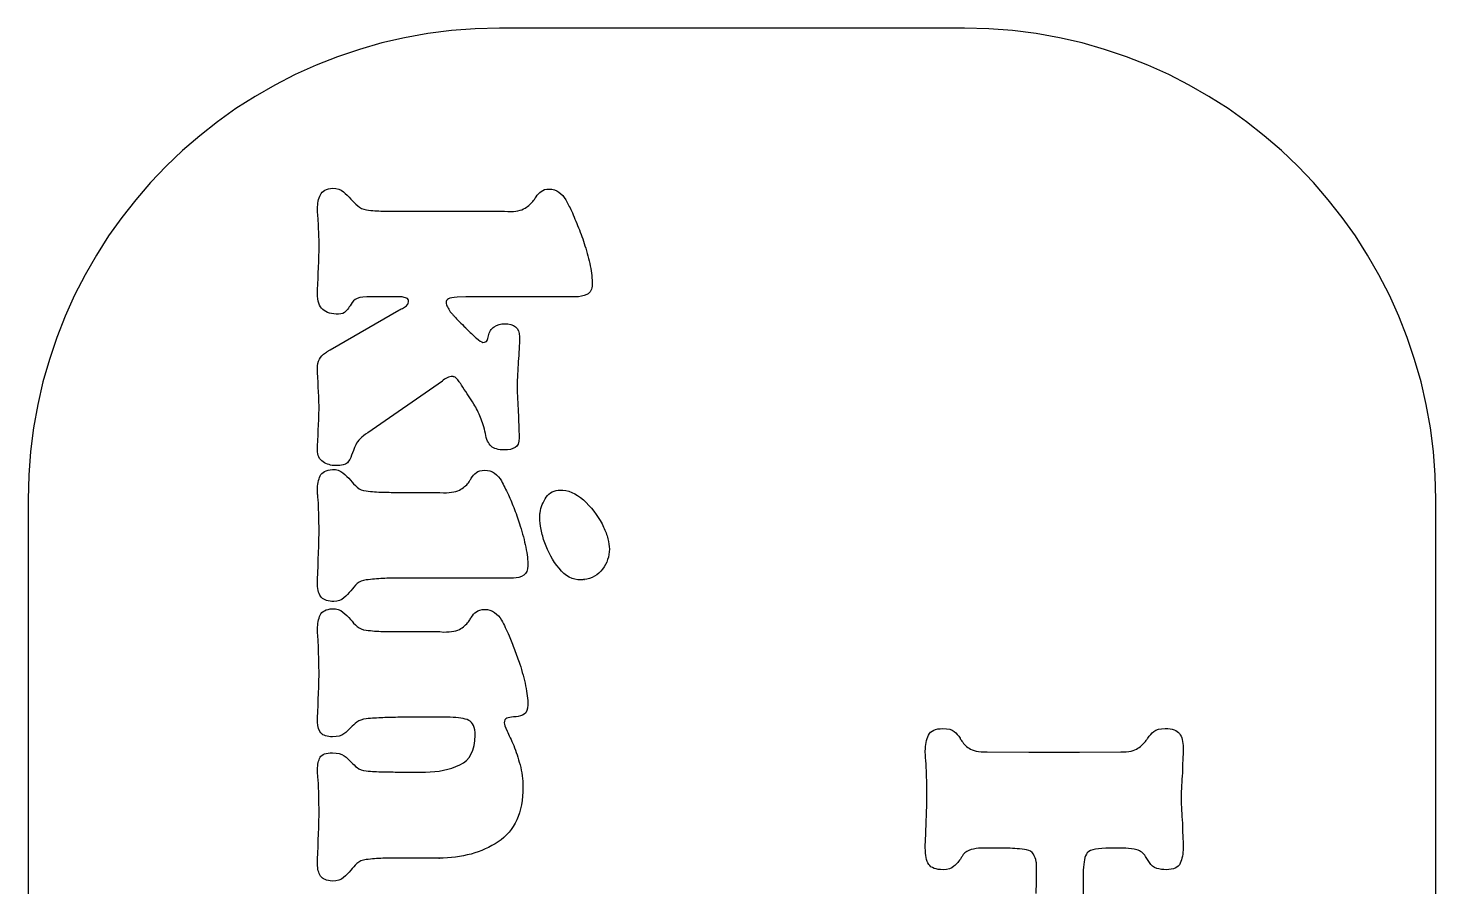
# Model space of a CAD drawing. Extents: x 0 to 771, y 958 to 1701.
# Drawn here: x 674.8 to 759.8, y 1648.8 to 1700.7 of the extents above; entities that cross this region are included whole.
import ezdxf

# ---------------------------------------------------------------- set-up
doc = ezdxf.new("R2010")
doc.units = 0
doc.layers.add('H0114_Printing', color=7, linetype='CONTINUOUS')

msp = doc.modelspace()

# ---------------------------------------------------------------- linework, layer by layer
at = {"layer": 'H0114_Printing', "color": 1}
for points in [[(731.332682, 1700.665057), (703.247682, 1700.665057)], [(674.770683, 1672.188058), (674.770683, 1539.047062)], [(759.809681, 1539.047062), (759.809681, 1672.188058)]]:
    msp.add_lwpolyline(points, dxfattribs=at)
at = {"layer": 'H0114_Printing', "color": 4}
for points in [[(696.207983, 1689.603758), (696.717983, 1689.603758), (697.203983, 1689.603758), (703.549982, 1689.603758), (703.757982, 1689.580758)], [(692.341983, 1687.292758), (692.341983, 1687.904758)], [(697.356983, 1684.427758), (697.275983, 1684.427758), (697.194983, 1684.427758), (695.230983, 1684.427758)], [(707.824982, 1684.427758), (701.219982, 1684.427758), (700.686982, 1684.404758)], [(693.012983, 1681.238758), (697.171983, 1683.618758)], [(699.797983, 1679.343758), (695.281983, 1676.223758)], [(699.774983, 1679.343758), (699.797983, 1679.343758)], [(706.923782, 1672.758458), (706.981782, 1672.758458), (707.062782, 1672.758458)], [(697.204783, 1672.619458), (697.227783, 1672.619458)], [(697.227783, 1672.619458), (699.636783, 1672.619458), (699.867783, 1672.596458)], [(705.675782, 1671.093458), (705.675782, 1671.244458)], [(704.081782, 1667.443458), (697.226783, 1667.443458)], [(708.263782, 1667.327458), (708.218782, 1667.327458), (708.171782, 1667.327458)], [(708.379782, 1667.350458), (708.310782, 1667.350458)], [(708.356782, 1667.350458), (708.379782, 1667.350458)], [(697.204283, 1664.207758), (699.636283, 1664.207758), (699.868283, 1664.184758)], [(700.264282, 1659.031759), (699.616283, 1659.031759), (697.229283, 1659.031759)], [(704.243282, 1659.054759), (704.162282, 1659.054759), (704.082282, 1659.054759)], [(732.710682, 1656.941259), (735.229682, 1656.918259), (738.279682, 1656.918259)], [(738.279682, 1656.918259), (740.775681, 1656.941259)], [(697.206283, 1655.726759), (698.782283, 1655.726759)], [(729.059682, 1654.168259), (729.059682, 1654.873259)], [(733.935682, 1651.118259), (732.525682, 1651.118259), (732.340682, 1651.118259), (732.179682, 1651.118259)], [(741.075681, 1651.118259), (741.018681, 1651.118259), (740.959681, 1651.118259), (739.873682, 1651.118259)], [(742.508681, 1650.263259), (742.277681, 1650.632259)], [(699.611283, 1650.527759), (697.226283, 1650.527759)], [(699.588283, 1650.527759), (699.611283, 1650.527759)], [(735.691682, 1648.946259), (735.691682, 1649.500259), (735.691682, 1650.055259), (735.691682, 1650.182259)], [(738.510682, 1649.616259), (738.510682, 1647.836259)]]:
    msp.add_lwpolyline(points, dxfattribs=at)
at = {"layer": 'H0114_Printing', "color": 1}
for points in [[(703.247682, 1700.665057), (687.520683, 1700.665057), (674.770683, 1687.915058), (674.770683, 1672.188058)], [(759.809681, 1672.188058), (759.809681, 1687.915058), (747.060681, 1700.665057), (731.332682, 1700.665057)]]:
    msp.add_open_spline(points, degree=3, dxfattribs=at)
at = {"layer": 'H0114_Printing', "color": 4}
for points in [[(692.249983, 1689.742758), (692.249983, 1690.081758), (692.307983, 1690.366758), (692.422983, 1690.597758)], [(692.422983, 1690.597758), (692.538983, 1690.828758), (692.788983, 1690.959758), (693.174983, 1690.989758)], [(693.174983, 1690.989758), (693.435983, 1690.989758), (693.648983, 1690.921758), (693.810983, 1690.782758)], [(693.810983, 1690.782758), (693.972983, 1690.643758), (694.123983, 1690.497758), (694.262983, 1690.343758)], [(705.467982, 1690.481758), (705.544982, 1690.605758), (705.640982, 1690.712758), (705.756982, 1690.805758)], [(705.756982, 1690.805758), (705.872982, 1690.897758), (706.037982, 1690.944758), (706.253982, 1690.944758)], [(706.253982, 1690.944758), (706.468982, 1690.944758), (706.661982, 1690.882758), (706.831982, 1690.759758)], [(706.831982, 1690.759758), (707.000982, 1690.636758), (707.139982, 1690.481758), (707.246982, 1690.296758)], [(692.261983, 1689.430758), (692.253983, 1689.530758), (692.249983, 1689.634758), (692.249983, 1689.742758)], [(694.262983, 1690.343758), (694.401983, 1690.189758), (694.539983, 1690.050758), (694.679983, 1689.926758)], [(694.679983, 1689.926758), (694.818983, 1689.803758), (694.995983, 1689.727758), (695.211983, 1689.696758)], [(703.757982, 1689.580758), (704.219982, 1689.580758), (704.562982, 1689.649758), (704.785982, 1689.788758)], [(704.785982, 1689.788758), (705.008982, 1689.926758), (705.182982, 1690.081758), (705.306982, 1690.250758)], [(705.306982, 1690.250758), (705.336982, 1690.296758), (705.363982, 1690.335758), (705.386982, 1690.366758)], [(705.386982, 1690.366758), (705.409982, 1690.397758), (705.436982, 1690.435758), (705.467982, 1690.481758)], [(707.246982, 1690.296758), (707.308982, 1690.189758), (707.365982, 1690.081758), (707.420982, 1689.973758)], [(707.420982, 1689.973758), (707.474982, 1689.865758), (707.531982, 1689.750758), (707.593982, 1689.626758)], [(692.295983, 1689.141758), (692.280983, 1689.233758), (692.269983, 1689.330758), (692.261983, 1689.430758)], [(692.307983, 1688.829758), (692.299983, 1688.930758), (692.295983, 1689.033758), (692.295983, 1689.141758)], [(695.211983, 1689.696758), (695.381983, 1689.665758), (695.547983, 1689.645758), (695.709983, 1689.638758)], [(695.709983, 1689.638758), (695.871983, 1689.630758), (696.037983, 1689.618758), (696.207983, 1689.603758)], [(707.593982, 1689.626758), (707.732982, 1689.302758), (707.874982, 1688.964758), (708.020982, 1688.610758)], [(692.318983, 1688.517758), (692.318983, 1688.625758), (692.315983, 1688.729758), (692.307983, 1688.829758)], [(692.341983, 1687.904758), (692.341983, 1688.113758), (692.334983, 1688.317758), (692.318983, 1688.517758)], [(708.020982, 1688.610758), (708.167982, 1688.255758), (708.294982, 1687.893758), (708.402982, 1687.523758)], [(692.330983, 1686.633758), (692.338983, 1686.857758), (692.341983, 1687.077758), (692.341983, 1687.292758)], [(708.402982, 1687.523758), (708.541982, 1687.107758), (708.648982, 1686.699758), (708.726982, 1686.299758)], [(692.295983, 1685.952758), (692.311983, 1686.183758), (692.322983, 1686.411758), (692.330983, 1686.633758)], [(692.272983, 1685.293758), (692.288983, 1685.517758), (692.295983, 1685.736758), (692.295983, 1685.952758)], [(708.726982, 1686.299758), (708.802982, 1685.898758), (708.841982, 1685.528758), (708.841982, 1685.189758)], [(692.249983, 1684.634758), (692.249983, 1684.851758), (692.257983, 1685.070758), (692.272983, 1685.293758)], [(692.573983, 1683.664758), (692.357983, 1683.849758), (692.249983, 1684.172758), (692.249983, 1684.634758)], [(708.841982, 1685.189758), (708.841982, 1684.882758), (708.737982, 1684.677758), (708.529982, 1684.577758)], [(694.167983, 1683.826758), (694.105983, 1683.718758), (694.032983, 1683.622758), (693.948983, 1683.537758)], [(694.213983, 1683.895758), (694.198983, 1683.864758), (694.182983, 1683.841758), (694.167983, 1683.826758)], [(694.525983, 1684.265758), (694.394983, 1684.157758), (694.290983, 1684.034758), (694.213983, 1683.895758)], [(695.230983, 1684.427758), (694.891983, 1684.427758), (694.656983, 1684.373758), (694.525983, 1684.265758)], [(697.622983, 1684.357758), (697.537983, 1684.388758), (697.448983, 1684.412758), (697.356983, 1684.427758)], [(697.379983, 1683.734758), (697.471983, 1683.780758), (697.552983, 1683.834758), (697.622983, 1683.895758)], [(697.749983, 1684.126758), (697.749983, 1684.250758), (697.706983, 1684.327758), (697.622983, 1684.357758)], [(697.622983, 1683.895758), (697.691983, 1683.957758), (697.733983, 1684.034758), (697.749983, 1684.126758)], [(700.164982, 1684.311758), (700.064982, 1684.250758), (700.014982, 1684.172758), (700.014982, 1684.080758)], [(700.014982, 1684.080758), (700.014982, 1684.003758), (700.041982, 1683.918758), (700.095982, 1683.826758)], [(700.095982, 1683.826758), (700.149982, 1683.734758), (700.207982, 1683.634758), (700.269982, 1683.525758)], [(700.686982, 1684.404758), (700.438982, 1684.404758), (700.265982, 1684.373758), (700.164982, 1684.311758)], [(708.529982, 1684.577758), (708.321982, 1684.477758), (708.086982, 1684.427758), (707.824982, 1684.427758)], [(693.520983, 1683.387758), (693.104983, 1683.387758), (692.788983, 1683.479758), (692.573983, 1683.664758)], [(693.948983, 1683.537758), (693.862983, 1683.452758), (693.720983, 1683.402758), (693.520983, 1683.387758)], [(697.171983, 1683.618758), (697.187983, 1683.634758), (697.214983, 1683.653758), (697.252983, 1683.676758)], [(697.252983, 1683.676758), (697.290983, 1683.699758), (697.333983, 1683.718758), (697.379983, 1683.734758)], [(700.269982, 1683.525758), (700.315982, 1683.479758), (700.358982, 1683.433758), (700.397982, 1683.387758)], [(700.397982, 1683.387758), (700.436982, 1683.341758), (700.479982, 1683.295758), (700.525982, 1683.248758)], [(700.525982, 1683.248758), (700.603982, 1683.156758), (700.700982, 1683.052758), (700.816982, 1682.936758)], [(700.816982, 1682.936758), (700.932982, 1682.821758), (701.060982, 1682.694758), (701.200982, 1682.555758)], [(701.200982, 1682.555758), (701.215982, 1682.524758), (701.238982, 1682.497758), (701.270982, 1682.474758)], [(701.270982, 1682.474758), (701.301982, 1682.451758), (701.324982, 1682.432758), (701.339982, 1682.416758)], [(701.339982, 1682.416758), (701.525982, 1682.232758), (701.700982, 1682.070758), (701.862982, 1681.931758)], [(702.572982, 1682.070758), (702.618982, 1682.316758), (702.735982, 1682.501758), (702.921982, 1682.624758)], [(702.921982, 1682.624758), (703.107982, 1682.748758), (703.316982, 1682.809758), (703.549982, 1682.809758)], [(703.549982, 1682.809758), (703.842982, 1682.809758), (704.065982, 1682.748758), (704.219982, 1682.624758)], [(704.219982, 1682.624758), (704.373982, 1682.501758), (704.450982, 1682.300758), (704.450982, 1682.023758)], [(692.873983, 1681.145758), (692.919983, 1681.177758), (692.965983, 1681.207758), (693.012983, 1681.238758)], [(701.862982, 1681.931758), (702.026982, 1681.792758), (702.153982, 1681.708758), (702.246982, 1681.677758)], [(702.246982, 1681.677758), (702.371982, 1681.677758), (702.452982, 1681.715758), (702.491982, 1681.792758)], [(702.491982, 1681.792758), (702.529982, 1681.869758), (702.556982, 1681.962758), (702.572982, 1682.070758)], [(704.427982, 1681.273758), (704.412982, 1681.018758), (704.396982, 1680.768758), (704.381982, 1680.522758)], [(704.450982, 1682.023758), (704.450982, 1681.777758), (704.442982, 1681.526758), (704.427982, 1681.273758)], [(692.249983, 1680.082758), (692.249983, 1680.329758), (692.288983, 1680.522758), (692.365983, 1680.660758)], [(692.365983, 1680.660758), (692.441983, 1680.799758), (692.565983, 1680.930758), (692.734983, 1681.053758)], [(692.734983, 1681.053758), (692.780983, 1681.084758), (692.827983, 1681.114758), (692.873983, 1681.145758)], [(704.381982, 1680.522758), (704.366982, 1680.275758), (704.350982, 1680.025758), (704.335982, 1679.770758)], [(692.272983, 1679.493758), (692.257983, 1679.686758), (692.249983, 1679.882758), (692.249983, 1680.082758)], [(700.075982, 1679.539758), (699.967983, 1679.485758), (699.866983, 1679.420758), (699.774983, 1679.343758)], [(700.422982, 1679.620758), (700.299982, 1679.620758), (700.183982, 1679.593758), (700.075982, 1679.539758)], [(700.469982, 1679.609758), (700.453982, 1679.617758), (700.438982, 1679.620758), (700.422982, 1679.620758)], [(700.515982, 1679.597758), (700.499982, 1679.597758), (700.484982, 1679.601758), (700.469982, 1679.609758)], [(700.689982, 1679.458758), (700.635982, 1679.520758), (700.577982, 1679.566758), (700.515982, 1679.597758)], [(704.335982, 1679.770758), (704.319982, 1679.516758), (704.312982, 1679.266758), (704.312982, 1679.019758)], [(692.295983, 1678.904758), (692.295983, 1679.104758), (692.288983, 1679.301758), (692.272983, 1679.493758)], [(692.330983, 1678.338758), (692.322983, 1678.531758), (692.311983, 1678.719758), (692.295983, 1678.904758)], [(700.839982, 1679.250758), (700.793982, 1679.328758), (700.743982, 1679.397758), (700.689982, 1679.458758)], [(700.955982, 1679.100758), (700.924982, 1679.155758), (700.885982, 1679.204758), (700.839982, 1679.250758)], [(701.025982, 1678.973758), (701.009982, 1679.004758), (700.986982, 1679.046758), (700.955982, 1679.100758)], [(701.372982, 1678.453758), (701.263982, 1678.615758), (701.148982, 1678.788758), (701.025982, 1678.973758)], [(704.312982, 1679.019758), (704.312982, 1678.757758), (704.319982, 1678.500758), (704.335982, 1678.245758)], [(692.341983, 1677.748758), (692.341983, 1677.949758), (692.338983, 1678.145758), (692.330983, 1678.338758)], [(701.696982, 1677.956758), (701.588982, 1678.126758), (701.480982, 1678.291758), (701.372982, 1678.453758)], [(702.102982, 1677.147758), (701.985982, 1677.425758), (701.851982, 1677.694758), (701.696982, 1677.956758)], [(704.335982, 1678.245758), (704.350982, 1677.991758), (704.366982, 1677.733758), (704.381982, 1677.471758)], [(692.295983, 1676.454758), (692.311983, 1676.670758), (692.322983, 1676.885758), (692.330983, 1677.101758)], [(692.330983, 1677.101758), (692.338983, 1677.317758), (692.341983, 1677.533758), (692.341983, 1677.748758)], [(702.391982, 1676.177758), (702.314982, 1676.546758), (702.217982, 1676.870758), (702.102982, 1677.147758)], [(704.381982, 1677.471758), (704.381982, 1677.209758), (704.389982, 1676.951758), (704.404982, 1676.697758)], [(692.272983, 1675.830758), (692.288983, 1676.046758), (692.295983, 1676.254758), (692.295983, 1676.454758)], [(695.281983, 1676.223758), (694.910983, 1675.977758), (694.671983, 1675.734758), (694.563983, 1675.495758)], [(702.739982, 1675.414758), (702.568982, 1675.569758), (702.453982, 1675.823758), (702.391982, 1676.177758)], [(704.404982, 1676.697758), (704.419982, 1676.443758), (704.427982, 1676.185758), (704.427982, 1675.923758)], [(692.249983, 1675.183758), (692.249983, 1675.399758), (692.257983, 1675.615758), (692.272983, 1675.830758)], [(694.563983, 1675.495758), (694.454983, 1675.257758), (694.370983, 1675.045758), (694.308983, 1674.859758)], [(703.526982, 1675.183758), (703.171982, 1675.183758), (702.908982, 1675.261758), (702.739982, 1675.414758)], [(704.185982, 1675.322758), (704.023982, 1675.230758), (703.803982, 1675.183758), (703.526982, 1675.183758)], [(704.427982, 1675.923758), (704.427982, 1675.615758), (704.347982, 1675.414758), (704.185982, 1675.322758)], [(692.584983, 1674.467758), (692.361983, 1674.621758), (692.249983, 1674.859758), (692.249983, 1675.183758)], [(693.358983, 1674.236758), (693.065983, 1674.236758), (692.807983, 1674.313758), (692.584983, 1674.467758)], [(694.308983, 1674.859758), (694.245983, 1674.675758), (694.161983, 1674.524758), (694.053983, 1674.409758)], [(692.249783, 1672.758458), (692.249783, 1673.097458), (692.303783, 1673.382458), (692.411783, 1673.612458)], [(692.411783, 1673.612458), (692.519783, 1673.844458), (692.765783, 1673.975458), (693.151783, 1674.005458)], [(693.151783, 1674.005458), (693.413783, 1674.005458), (693.625783, 1673.936458), (693.788783, 1673.797458)], [(694.053983, 1674.409758), (693.945983, 1674.294758), (693.713983, 1674.236758), (693.358983, 1674.236758)], [(693.788783, 1673.797458), (693.950783, 1673.659458), (694.100783, 1673.513458), (694.239783, 1673.359458)], [(701.535782, 1673.474458), (701.627782, 1673.612458), (701.731782, 1673.728458), (701.848782, 1673.821458)], [(701.848782, 1673.821458), (701.963782, 1673.913458), (702.129782, 1673.959458), (702.346782, 1673.959458)], [(702.346782, 1673.959458), (702.577782, 1673.959458), (702.778782, 1673.898458), (702.948782, 1673.774458)], [(702.948782, 1673.774458), (703.117782, 1673.651458), (703.256782, 1673.497458), (703.365782, 1673.312458)], [(692.261783, 1672.446458), (692.253783, 1672.546458), (692.249783, 1672.650458), (692.249783, 1672.758458)], [(694.239783, 1673.359458), (694.363783, 1673.204458), (694.497783, 1673.062458), (694.644783, 1672.931458)], [(694.644783, 1672.931458), (694.791783, 1672.800458), (694.972783, 1672.727458), (695.189783, 1672.711458)], [(699.867783, 1672.596458), (700.346782, 1672.596458), (700.693782, 1672.665458), (700.910782, 1672.804458)], [(700.910782, 1672.804458), (701.125782, 1672.942458), (701.296782, 1673.097458), (701.419782, 1673.266458)], [(701.419782, 1673.266458), (701.434782, 1673.312458), (701.454782, 1673.351458), (701.477782, 1673.382458)], [(701.477782, 1673.382458), (701.500782, 1673.413458), (701.519782, 1673.443458), (701.535782, 1673.474458)], [(703.365782, 1673.312458), (703.426782, 1673.189458), (703.492782, 1673.058458), (703.561782, 1672.919458)], [(703.561782, 1672.919458), (703.630782, 1672.781458), (703.703782, 1672.634458), (703.780782, 1672.480458)], [(706.068782, 1672.330458), (706.268782, 1672.615458), (706.553782, 1672.758458), (706.923782, 1672.758458)], [(707.062782, 1672.758458), (707.555782, 1672.711458), (708.029782, 1672.461458), (708.483782, 1672.006458)], [(692.295783, 1672.134458), (692.280783, 1672.241458), (692.269783, 1672.345458), (692.261783, 1672.446458)], [(692.330783, 1671.198458), (692.322783, 1671.514458), (692.311783, 1671.826458), (692.295783, 1672.134458)], [(695.189783, 1672.711458), (695.528783, 1672.665458), (695.864783, 1672.638458), (696.196783, 1672.630458)], [(696.196783, 1672.630458), (696.528783, 1672.623458), (696.864783, 1672.619458), (697.204783, 1672.619458)], [(703.780782, 1672.480458), (703.903782, 1672.203458), (704.027782, 1671.902458), (704.150782, 1671.579458)], [(705.699782, 1671.394458), (705.745782, 1671.733458), (705.868782, 1672.045458), (706.068782, 1672.330458)], [(708.483782, 1672.006458), (708.938782, 1671.552458), (709.288782, 1671.056458), (709.534782, 1670.516458)], [(692.342783, 1670.262458), (692.342783, 1670.570458), (692.338783, 1670.882458), (692.330783, 1671.198458)], [(704.150782, 1671.579458), (704.273782, 1671.255458), (704.389782, 1670.924458), (704.497782, 1670.585458)], [(705.675782, 1671.244458), (705.675782, 1671.298458), (705.683782, 1671.348458), (705.699782, 1671.394458)], [(705.756782, 1670.377458), (705.702782, 1670.639458), (705.675782, 1670.878458), (705.675782, 1671.093458)], [(692.330783, 1669.465458), (692.338783, 1669.734458), (692.342783, 1670.000458), (692.342783, 1670.262458)], [(704.497782, 1670.585458), (704.636782, 1670.154458), (704.747782, 1669.726458), (704.832782, 1669.303458)], [(705.976782, 1669.568458), (705.884782, 1669.846458), (705.810782, 1670.116458), (705.756782, 1670.377458)], [(709.534782, 1670.516458), (709.642782, 1670.285458), (709.727782, 1670.054458), (709.789782, 1669.823458)], [(692.295783, 1668.667458), (692.311783, 1668.929458), (692.322783, 1669.195458), (692.330783, 1669.465458)], [(706.842782, 1668.032458), (706.465782, 1668.502458), (706.176782, 1669.014458), (705.976782, 1669.568458)], [(709.789782, 1669.823458), (709.850782, 1669.591458), (709.881782, 1669.383458), (709.881782, 1669.199458)], [(692.272783, 1667.870458), (692.288783, 1668.140458), (692.295783, 1668.406458), (692.295783, 1668.667458)], [(704.832782, 1669.303458), (704.917782, 1668.879458), (704.959782, 1668.506458), (704.959782, 1668.182458)], [(709.881782, 1669.199458), (709.881782, 1668.752458), (709.743782, 1668.347458), (709.465782, 1667.985458)], [(692.249783, 1667.072458), (692.249783, 1667.335458), (692.257783, 1667.600458), (692.272783, 1667.870458)], [(704.705782, 1667.616458), (704.535782, 1667.500458), (704.327782, 1667.443458), (704.081782, 1667.443458)], [(704.959782, 1668.182458), (704.959782, 1667.920458), (704.874782, 1667.731458), (704.705782, 1667.616458)], [(708.171782, 1667.327458), (707.663782, 1667.327458), (707.220782, 1667.562458), (706.842782, 1668.032458)], [(709.465782, 1667.985458), (709.188782, 1667.624458), (708.818782, 1667.412458), (708.356782, 1667.350458)], [(692.492783, 1666.275458), (692.330783, 1666.437458), (692.249783, 1666.703458), (692.249783, 1667.072458)], [(694.655783, 1667.107458), (694.517783, 1666.977458), (694.385783, 1666.834458), (694.262783, 1666.680458)], [(695.188783, 1667.327458), (694.972783, 1667.312458), (694.795783, 1667.238458), (694.655783, 1667.107458)], [(696.196783, 1667.419458), (695.863783, 1667.404458), (695.528783, 1667.373458), (695.188783, 1667.327458)], [(697.226783, 1667.443458), (696.871783, 1667.443458), (696.527783, 1667.435458), (696.196783, 1667.419458)], [(708.310782, 1667.350458), (708.294782, 1667.350458), (708.279782, 1667.343458), (708.263782, 1667.327458)], [(693.243783, 1666.033458), (692.904783, 1666.033458), (692.654783, 1666.114458), (692.492783, 1666.275458)], [(693.845783, 1666.241458), (693.690783, 1666.102458), (693.490783, 1666.033458), (693.243783, 1666.033458)], [(694.262783, 1666.680458), (694.139783, 1666.526458), (693.999783, 1666.380458), (693.845783, 1666.241458)], [(692.250283, 1664.346758), (692.250283, 1664.685758), (692.304283, 1664.970758), (692.412283, 1665.201758)], [(692.412283, 1665.201758), (692.519283, 1665.432758), (692.766283, 1665.563758), (693.151283, 1665.593758)], [(693.151283, 1665.593758), (693.413283, 1665.593758), (693.626283, 1665.525758), (693.788283, 1665.386758)], [(693.788283, 1665.386758), (693.950283, 1665.247758), (694.101283, 1665.101758), (694.239283, 1664.947758)], [(701.535282, 1665.062758), (701.628282, 1665.201758), (701.732282, 1665.316758), (701.848282, 1665.409758)], [(701.848282, 1665.409758), (701.964282, 1665.501758), (702.129282, 1665.548758), (702.346282, 1665.548758)], [(702.346282, 1665.548758), (702.577282, 1665.548758), (702.778282, 1665.486758), (702.948282, 1665.363758)], [(702.948282, 1665.363758), (703.118282, 1665.240758), (703.257282, 1665.085758), (703.365282, 1664.901758)], [(692.261283, 1664.022758), (692.254283, 1664.131758), (692.250283, 1664.238758), (692.250283, 1664.346758)], [(694.239283, 1664.947758), (694.363283, 1664.793758), (694.498283, 1664.650758), (694.645283, 1664.519758)], [(694.645283, 1664.519758), (694.791283, 1664.388758), (694.973283, 1664.315758), (695.189283, 1664.300758)], [(695.189283, 1664.300758), (695.529283, 1664.253758), (695.864283, 1664.226758), (696.197283, 1664.219758)], [(696.197283, 1664.219758), (696.528283, 1664.211758), (696.864283, 1664.207758), (697.204283, 1664.207758)], [(699.868283, 1664.184758), (700.347282, 1664.184758), (700.694282, 1664.253758), (700.910282, 1664.392758)], [(700.910282, 1664.392758), (701.126282, 1664.530758), (701.296282, 1664.685758), (701.420282, 1664.854758)], [(701.420282, 1664.854758), (701.434282, 1664.901758), (701.454282, 1664.939758), (701.477282, 1664.970758)], [(701.477282, 1664.970758), (701.500282, 1665.001758), (701.520282, 1665.032758), (701.535282, 1665.062758)], [(703.365282, 1664.901758), (703.442282, 1664.762758), (703.519282, 1664.616758), (703.596282, 1664.461758)], [(703.596282, 1664.461758), (703.673282, 1664.308758), (703.750282, 1664.138758), (703.827282, 1663.953758)], [(692.296283, 1663.676758), (692.281283, 1663.799758), (692.269283, 1663.914758), (692.261283, 1664.022758)], [(692.308283, 1663.352758), (692.300283, 1663.460758), (692.296283, 1663.568758), (692.296283, 1663.676758)], [(703.827282, 1663.953758), (703.935282, 1663.691758), (704.043282, 1663.414758), (704.151282, 1663.121758)], [(692.319283, 1663.006758), (692.319283, 1663.129758), (692.316283, 1663.245758), (692.308283, 1663.352758)], [(692.331283, 1662.347758), (692.323283, 1662.571758), (692.319283, 1662.790758), (692.319283, 1663.006758)], [(704.151282, 1663.121758), (704.258282, 1662.828758), (704.366282, 1662.536758), (704.474282, 1662.243758)], [(692.342283, 1661.688758), (692.342283, 1661.904758), (692.339283, 1662.124758), (692.331283, 1662.347758)], [(692.331283, 1660.949758), (692.339283, 1661.196758), (692.342283, 1661.442758), (692.342283, 1661.688758)], [(704.474282, 1662.243758), (704.613282, 1661.796758), (704.729282, 1661.357758), (704.821282, 1660.926758)], [(692.296283, 1660.209758), (692.312283, 1660.456758), (692.323283, 1660.703758), (692.331283, 1660.949758)], [(704.821282, 1660.926758), (704.913282, 1660.494758), (704.959282, 1660.117758), (704.959282, 1659.793759)], [(692.273283, 1659.470759), (692.289283, 1659.716759), (692.296283, 1659.963759), (692.296283, 1660.209758)], [(692.250283, 1658.730759), (692.250283, 1658.977759), (692.257283, 1659.224759), (692.273283, 1659.470759)], [(704.740282, 1659.227759), (704.593282, 1659.143759), (704.428282, 1659.085759), (704.243282, 1659.054759)], [(704.959282, 1659.793759), (704.959282, 1659.501759), (704.886282, 1659.312759), (704.740282, 1659.227759)], [(692.458283, 1658.083759), (692.319283, 1658.238759), (692.250283, 1658.453759), (692.250283, 1658.730759)], [(694.263283, 1658.407759), (694.140283, 1658.268759), (694.001283, 1658.141759), (693.846283, 1658.026759)], [(694.634283, 1658.742759), (694.494283, 1658.642759), (694.371283, 1658.530759), (694.263283, 1658.407759)], [(695.190283, 1658.938759), (694.958283, 1658.908759), (694.773283, 1658.842759), (694.634283, 1658.742759)], [(696.198283, 1659.008759), (695.865283, 1658.992759), (695.530283, 1658.969759), (695.190283, 1658.938759)], [(697.229283, 1659.031759), (696.874283, 1659.031759), (696.530283, 1659.023759), (696.198283, 1659.008759)], [(701.388282, 1658.846759), (701.133282, 1658.969759), (700.759282, 1659.031759), (700.264282, 1659.031759)], [(701.771282, 1657.945759), (701.771282, 1658.422759), (701.643282, 1658.723759), (701.388282, 1658.846759)], [(703.688282, 1658.973759), (703.581282, 1658.935759), (703.527282, 1658.846759), (703.527282, 1658.707759)], [(703.527282, 1658.707759), (703.527282, 1658.615759), (703.584282, 1658.445759), (703.700282, 1658.199759)], [(704.082282, 1659.054759), (703.927282, 1659.039759), (703.796282, 1659.012759), (703.688282, 1658.973759)], [(729.162682, 1657.958259), (729.293682, 1658.220259), (729.582682, 1658.351259), (730.029682, 1658.351259)], [(730.029682, 1658.351259), (730.353682, 1658.351259), (730.580682, 1658.293259), (730.711682, 1658.177259)], [(742.779681, 1658.177259), (742.919681, 1658.293259), (743.144681, 1658.351259), (743.455681, 1658.351259)], [(743.455681, 1658.351259), (743.886681, 1658.351259), (744.175681, 1658.251259), (744.322681, 1658.050259)], [(693.151283, 1657.852759), (692.827283, 1657.852759), (692.597283, 1657.930759), (692.458283, 1658.083759)], [(693.846283, 1658.026759), (693.692283, 1657.910759), (693.460283, 1657.852759), (693.151283, 1657.852759)], [(700.844282, 1656.154759), (701.461282, 1656.439759), (701.771282, 1657.036759), (701.771282, 1657.945759)], [(703.700282, 1658.199759), (703.816282, 1657.953759), (703.950282, 1657.660759), (704.105282, 1657.321759)], [(728.966682, 1656.987259), (728.966682, 1657.373259), (729.032682, 1657.696259), (729.162682, 1657.958259)], [(730.711682, 1658.177259), (730.842682, 1658.062259), (730.961682, 1657.927259), (731.069682, 1657.773259)], [(731.069682, 1657.773259), (731.069682, 1657.742259), (731.077682, 1657.719259), (731.092682, 1657.704259)], [(731.092682, 1657.704259), (731.107682, 1657.689259), (731.123682, 1657.673259), (731.138682, 1657.658259)], [(731.138682, 1657.658259), (731.246682, 1657.473259), (731.404682, 1657.307259), (731.612682, 1657.161259)], [(741.812681, 1657.161259), (742.022681, 1657.307259), (742.189681, 1657.465259), (742.313681, 1657.634259)], [(742.313681, 1657.634259), (742.329681, 1657.666259), (742.344681, 1657.692259), (742.360681, 1657.715259)], [(742.360681, 1657.715259), (742.375681, 1657.738259), (742.391681, 1657.758259), (742.407681, 1657.773259)], [(742.407681, 1657.773259), (742.515681, 1657.927259), (742.640681, 1658.062259), (742.779681, 1658.177259)], [(744.322681, 1658.050259), (744.468681, 1657.850259), (744.541681, 1657.565259), (744.541681, 1657.196259)], [(692.250283, 1655.865759), (692.250283, 1656.188759), (692.304283, 1656.439759), (692.412283, 1656.616759)], [(692.412283, 1656.616759), (692.519283, 1656.793759), (692.766283, 1656.882759), (693.151283, 1656.882759)], [(693.151283, 1656.882759), (693.460283, 1656.882759), (693.695283, 1656.824759), (693.858283, 1656.708759)], [(693.858283, 1656.708759), (694.019283, 1656.593759), (694.163283, 1656.466759), (694.286283, 1656.327759)], [(704.105282, 1657.321759), (704.243282, 1656.967759), (704.370282, 1656.578759), (704.485282, 1656.154759)], [(728.978682, 1656.629259), (728.970682, 1656.745259), (728.966682, 1656.864259), (728.966682, 1656.987259)], [(729.012682, 1656.271259), (728.997682, 1656.394259), (728.986682, 1656.513259), (728.978682, 1656.629259)], [(731.612682, 1657.161259), (731.820682, 1657.014259), (732.186682, 1656.941259), (732.710682, 1656.941259)], [(740.775681, 1656.941259), (741.256681, 1656.941259), (741.602681, 1657.014259), (741.812681, 1657.161259)], [(744.541681, 1657.196259), (744.541681, 1656.934259), (744.534681, 1656.679259), (744.518681, 1656.433259)], [(692.261283, 1655.541759), (692.254283, 1655.649759), (692.250283, 1655.757759), (692.250283, 1655.865759)], [(694.286283, 1656.327759), (694.395283, 1656.204759), (694.514283, 1656.092759), (694.646283, 1655.992759)], [(694.646283, 1655.992759), (694.777283, 1655.892759), (694.958283, 1655.826759), (695.190283, 1655.795759)], [(695.190283, 1655.795759), (695.530283, 1655.765759), (695.865283, 1655.746759), (696.198283, 1655.738759)], [(696.198283, 1655.738759), (696.530283, 1655.730759), (696.866283, 1655.726759), (697.206283, 1655.726759)], [(698.782283, 1655.726759), (699.538283, 1655.726759), (700.225282, 1655.869759), (700.844282, 1656.154759)], [(704.485282, 1656.154759), (704.601282, 1655.730759), (704.659282, 1655.287759), (704.659282, 1654.825759)], [(729.024682, 1655.936259), (729.016682, 1656.051259), (729.012682, 1656.163259), (729.012682, 1656.271259)], [(729.036682, 1655.578259), (729.036682, 1655.701259), (729.032682, 1655.820259), (729.024682, 1655.936259)], [(744.518681, 1656.433259), (744.503681, 1656.186259), (744.495681, 1655.932259), (744.495681, 1655.670259)], [(692.296283, 1655.194759), (692.281283, 1655.318759), (692.269283, 1655.434759), (692.261283, 1655.541759)], [(692.331283, 1654.213759), (692.323283, 1654.544759), (692.312283, 1654.871759), (692.296283, 1655.194759)], [(729.059682, 1654.873259), (729.059682, 1655.112259), (729.051682, 1655.347259), (729.036682, 1655.578259)], [(744.449681, 1654.919259), (744.434681, 1654.665259), (744.426681, 1654.415259), (744.426681, 1654.168259)], [(744.495681, 1655.670259), (744.480681, 1655.424259), (744.464681, 1655.173259), (744.449681, 1654.919259)], [(692.342283, 1653.231759), (692.342283, 1653.554759), (692.339283, 1653.882759), (692.331283, 1654.213759)], [(704.659282, 1654.825759), (704.659282, 1653.269759), (704.161282, 1652.164759), (703.165282, 1651.509759)], [(729.047682, 1653.405259), (729.055682, 1653.652259), (729.059682, 1653.906259), (729.059682, 1654.168259)], [(744.426681, 1654.168259), (744.426681, 1653.906259), (744.434681, 1653.652259), (744.449681, 1653.405259)], [(692.331283, 1652.457759), (692.339283, 1652.710759), (692.342283, 1652.969759), (692.342283, 1653.231759)], [(729.012682, 1652.643259), (729.028682, 1652.905259), (729.039682, 1653.159259), (729.047682, 1653.405259)], [(744.449681, 1653.405259), (744.464681, 1653.159259), (744.480681, 1652.905259), (744.495681, 1652.643259)], [(692.296283, 1651.705759), (692.312283, 1651.952759), (692.323283, 1652.202759), (692.331283, 1652.457759)], [(728.989682, 1651.892259), (729.005682, 1652.146259), (729.012682, 1652.397259), (729.012682, 1652.643259)], [(744.495681, 1652.643259), (744.495681, 1652.397259), (744.503681, 1652.146259), (744.518681, 1651.892259)], [(692.273283, 1650.931759), (692.289283, 1651.185759), (692.296283, 1651.443759), (692.296283, 1651.705759)], [(703.165282, 1651.509759), (702.170282, 1650.854759), (700.977282, 1650.527759), (699.588283, 1650.527759)], [(728.966682, 1651.141259), (728.966682, 1651.387259), (728.974682, 1651.638259), (728.989682, 1651.892259)], [(744.518681, 1651.892259), (744.534681, 1651.638259), (744.541681, 1651.387259), (744.541681, 1651.141259)], [(692.250283, 1650.180759), (692.250283, 1650.427759), (692.257283, 1650.677759), (692.273283, 1650.931759)], [(729.174682, 1650.147259), (729.036682, 1650.363259), (728.966682, 1650.694259), (728.966682, 1651.141259)], [(731.185682, 1650.632259), (731.169682, 1650.617259), (731.157682, 1650.601259), (731.150682, 1650.586259)], [(731.601682, 1650.991259), (731.416682, 1650.921259), (731.277682, 1650.802259), (731.185682, 1650.632259)], [(732.179682, 1651.118259), (731.978682, 1651.102259), (731.785682, 1651.060259), (731.601682, 1650.991259)], [(734.524682, 1651.095259), (734.331682, 1651.110259), (734.135682, 1651.118259), (733.935682, 1651.118259)], [(735.090682, 1651.025259), (734.905682, 1651.056259), (734.716682, 1651.079259), (734.524682, 1651.095259)], [(735.494682, 1650.771259), (735.410682, 1650.909259), (735.275682, 1650.995259), (735.090682, 1651.025259)], [(735.668682, 1650.309259), (735.637682, 1650.478259), (735.579682, 1650.632259), (735.494682, 1650.771259)], [(738.695682, 1650.759259), (738.571682, 1650.521259), (738.510682, 1650.139259), (738.510682, 1649.616259)], [(739.873682, 1651.118259), (739.211682, 1651.118259), (738.818682, 1650.999259), (738.695682, 1650.759259)], [(741.745681, 1651.025259), (741.529681, 1651.087259), (741.306681, 1651.118259), (741.075681, 1651.118259)], [(742.277681, 1650.632259), (742.138681, 1650.833259), (741.961681, 1650.964259), (741.745681, 1651.025259)], [(744.541681, 1651.141259), (744.541681, 1650.787259), (744.484681, 1650.478259), (744.368681, 1650.217259)], [(692.435283, 1649.440759), (692.312283, 1649.626759), (692.250283, 1649.872759), (692.250283, 1650.180759)], [(694.263283, 1649.787759), (694.123283, 1649.633759), (693.977283, 1649.487759), (693.822283, 1649.348759)], [(694.633283, 1650.203759), (694.494283, 1650.080759), (694.370283, 1649.941759), (694.263283, 1649.787759)], [(695.188283, 1650.434759), (694.957283, 1650.403759), (694.771283, 1650.327759), (694.633283, 1650.203759)], [(696.196283, 1650.515759), (695.864283, 1650.508759), (695.528283, 1650.481759), (695.188283, 1650.434759)], [(697.226283, 1650.527759), (696.871283, 1650.527759), (696.528283, 1650.523759), (696.196283, 1650.515759)], [(730.052682, 1649.823259), (729.605682, 1649.823259), (729.313682, 1649.932259), (729.174682, 1650.147259)], [(730.699682, 1650.032259), (730.545682, 1649.893259), (730.330682, 1649.823259), (730.052682, 1649.823259)], [(731.138682, 1650.540259), (731.000682, 1650.340259), (730.853682, 1650.170259), (730.699682, 1650.032259)], [(731.150682, 1650.586259), (731.142682, 1650.571259), (731.138682, 1650.556259), (731.138682, 1650.540259)], [(735.691682, 1650.182259), (735.691682, 1650.221259), (735.683682, 1650.263259), (735.668682, 1650.309259)], [(742.945681, 1649.905259), (742.764681, 1649.959259), (742.618681, 1650.078259), (742.508681, 1650.263259)], [(743.525681, 1649.823259), (743.319681, 1649.823259), (743.126681, 1649.850259), (742.945681, 1649.905259)], [(744.368681, 1650.217259), (744.253681, 1649.955259), (743.972681, 1649.823259), (743.525681, 1649.823259)], [(693.151283, 1649.140759), (692.796283, 1649.156759), (692.558283, 1649.256759), (692.435283, 1649.440759)], [(693.822283, 1649.348759), (693.667283, 1649.210759), (693.444283, 1649.140759), (693.151283, 1649.140759)], [(735.668682, 1648.391259), (735.668682, 1648.575259), (735.675682, 1648.761259), (735.691682, 1648.946259)]]:
    msp.add_open_spline(points, degree=3, dxfattribs=at)

doc.saveas('drawing.dxf')
